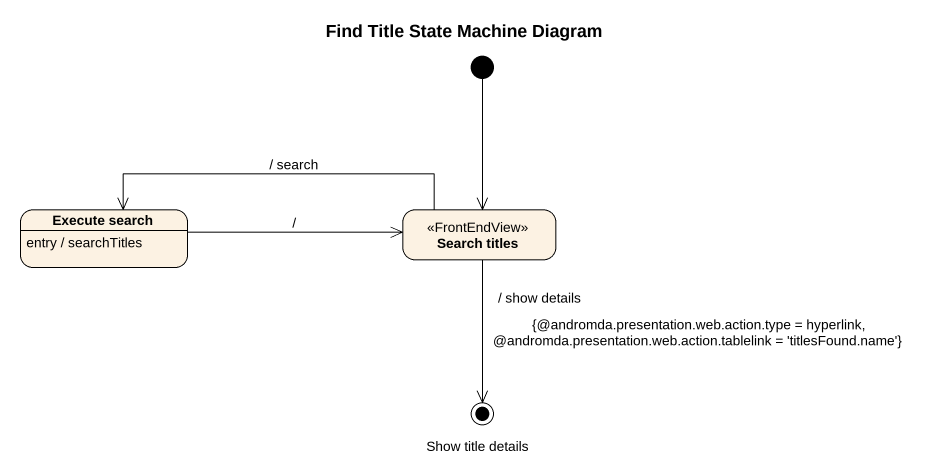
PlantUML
@startuml
title Find Title State Machine Diagram
hide empty description
state "Execute search" as Execute_search
Execute_search : entry / searchTitles
state "Search titles" as Search_titles <<FrontEndView>>
state "Show title details" as Show_title_details <<end>>
[*] --> Search_titles
Execute_search -right-> Search_titles : /
Search_titles -left-> Execute_search : / search
Search_titles --> Show_title_details : / show details\n{@andromda.presentation.web.action.type = hyperlink, @andromda.presentation.web.action.tablelink = 'titlesFound.name'}
@enduml
